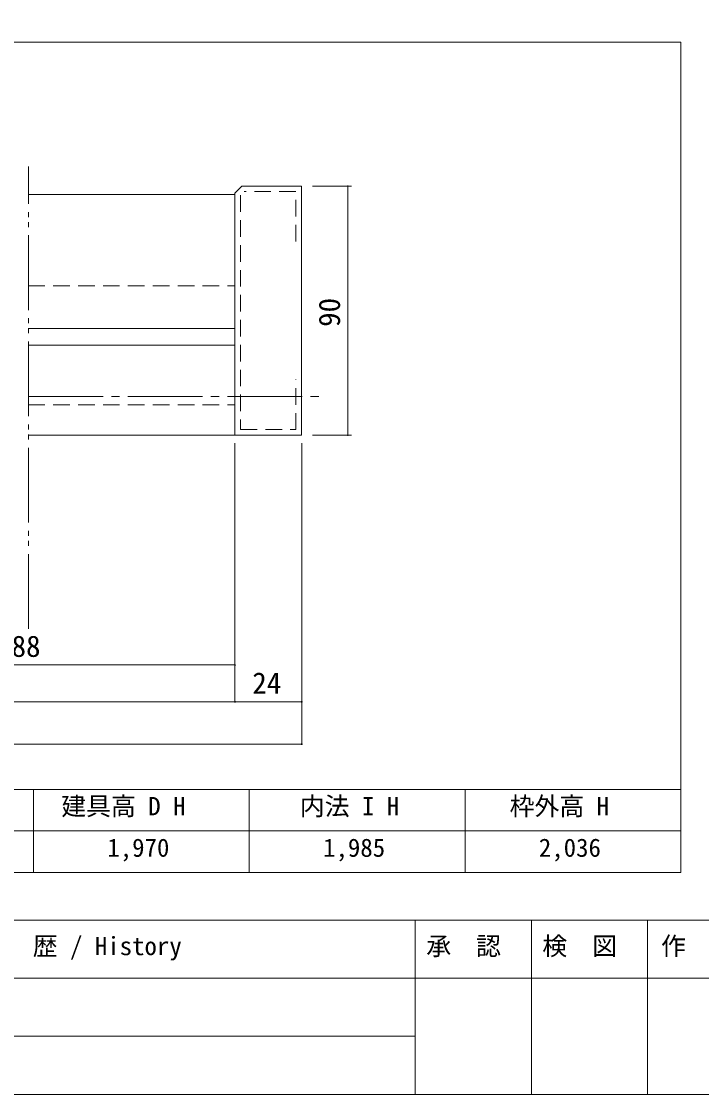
# Model space of a CAD drawing. Units: millimetres on the paper, enlarged 10 times, with parts at other scales. Extents: x -2000 to 2000, y -1385 to 1385.
# Drawn here: x -415 to 405, y -1385 to -92 of the extents above; entities that cross this region are included whole.
import ezdxf
from ezdxf.enums import TextEntityAlignment as Align

# ---------------------------------------------------------------- set-up
doc = ezdxf.new("R2010")
doc.units = ezdxf.units.MM
doc.header["$LTSCALE"] = 10
for name, pattern in [('CHAIN2', [12, 9, -1, 1, -1]), ('DOUBLE_CHAIN2', [12.8, 9, -1, 0.6, -0.6, 0.6, -1]), ('USER9', [3, 2, -1])]:
    doc.linetypes.add(name, pattern=pattern)
for name, color, linetype, lineweight in [('1-0_H-SYM', 7, 'Continuous', 20), ('1-2_0', 7, 'Continuous', 20), ('2-0', 7, 'Continuous', 20)]:
    doc.layers.add(name, color=color, linetype=linetype, lineweight=lineweight)
doc.styles.add('ＭＳ ゴシック', font='')
doc.styles.get('ＭＳ ゴシック').set_extended_font_data('MS Gothic')

msp = doc.modelspace()

# ---------------------------------------------------------------- linework, layer by layer
at = {"layer": '1-0_H-SYM'}
msp.add_line((60.06, -1314.5), (-1189.94, -1314.5), dxfattribs=at)
at = {"layer": '1-2_0'}
for p, q in [((380, -117.5), (-1950, -117.5)), ((380, -117.5), (-1950, -117.5)), ((380, -117.5), (-1950, -117.5)), ((380, -117.5), (-1950, -117.5)), ((380, -117.5), (-1950, -117.5)), ((380, -117.5), (-1950, -117.5)), ((380, -1017.5), (380, -117.5)), ((380, -1017.5), (380, -117.5)), ((380, -1017.5), (380, -117.5)), ((380, -1017.5), (-1950, -1017.5)), ((380, -1017.5), (-1950, -1017.5)), ((380, -1017.5), (-1950, -1017.5)), ((380, -1017.5), (-1950, -1017.5)), ((-400, -1017.5), (-400, -1117.5)), ((-140, -1017.5), (-140, -1117.5)), ((120, -1017.5), (120, -1117.5)), ((380, -1017.5), (380, -1117.5)), ((380, -1067.5), (-1950, -1067.5)), ((380, -1117.5), (-1950, -1117.5)), ((2000, -1175), (-2000, -1175)), ((60, -1175), (60, -1385)), ((200, -1175), (200, -1385)), ((340, -1175), (340, -1385)), ((2000, -1245), (-1190, -1245))]:
    msp.add_line(p, q, dxfattribs=at)
msp.add_lwpolyline([(-2000, -1385), (2000, -1385), (2000, 1385), (-2000, 1385)], close=True, dxfattribs=at)
at = {"layer": '2-0', "linetype": 'DOUBLE_CHAIN2'}
msp.add_line((-406.22, -824.07), (-406.22, -267.3), dxfattribs=at)
at = {"layer": '2-0'}
for p, q in [((-157.24, -299.16), (-148.9, -290.83)), ((-406.22, -300.83), (-157.24, -300.83)), ((-406.22, -462.49), (-157.24, -462.49)), ((-406.22, -482.49), (-157.24, -482.49)), ((-406.22, -590.83), (-157.24, -590.83))]:
    msp.add_line(p, q, dxfattribs=at)
at = {"layer": '2-0', "color": 4, "lineweight": 9}
for p, q in [((-63.9, -290.83), (-17.02, -290.83)), ((-21.19, -590.83), (-21.19, -290.83)), ((-63.9, -590.83), (-17.02, -590.83)), ((-157.24, -911.98), (-157.24, -600.47)), ((-76.81, -600.47), (-76.81, -963.02)), ((-1410.05, -911.98), (-156.81, -911.98)), ((-76.81, -911.98), (-156.81, -911.98))]:
    msp.add_line(p, q, dxfattribs=at)
at = {"layer": '2-0', "linetype": 'USER9', "lineweight": 18}
for p, q in [((-406.22, -410.83), (-157.24, -410.83)), ((-406.22, -554.16), (-157.24, -554.16))]:
    msp.add_line(p, q, dxfattribs=at)
at = {"layer": '2-0', "color": 4, "linetype": 'CHAIN2', "lineweight": 9}
msp.add_line((-406.22, -544.17), (-53.32, -544.17), dxfattribs=at)
at = {"layer": '2-0'}
for points in [[(-77.24, -590.83), (-77.24, -290.83), (-148.9, -290.83)], [(-157.24, -299.16), (-157.24, -590.83), (-77.24, -590.83)]]:
    msp.add_lwpolyline(points, dxfattribs=at)
at = {"layer": '2-0', "linetype": 'USER9'}
for points in [[(-150.57, -301.92), (-150.57, -584.16), (-83.9, -584.16), (-83.9, -523.83)], [(-83.9, -357.49), (-83.9, -297.49), (-146.14, -297.49)]]:
    msp.add_lwpolyline(points, dxfattribs=at)
at = {"layer": '2-0', "color": 4, "lineweight": 9}
for points in [[(-1490.05, -809.89), (-1490.05, -963.02), (-76.81, -963.02)], [(-670.84, -810.83), (-670.5, -867.61), (-157.24, -867.61)]]:
    msp.add_lwpolyline(points, dxfattribs=at)
for centre, start, end in [((-21.19, -290.83), 90, 270), ((-21.19, -290.83), 270, 90), ((-21.19, -590.83), 90, 270), ((-21.19, -590.83), 270, 90), ((-157.24, -867.61), 0, 180), ((-157.24, -867.61), 180, 0), ((-157.24, -911.98), 0, 180), ((-157.24, -911.98), 0, 180), ((-157.24, -911.98), 180, 360), ((-157.24, -911.98), 180, 360), ((-76.81, -911.98), 0, 180), ((-76.81, -911.98), 180, 0), ((-76.81, -963.02), 0, 180), ((-76.81, -963.02), 180, 0)]:
    msp.add_arc(centre, 0.521, start, end, dxfattribs=at)

# ---------------------------------------------------------------- texts
at = {"layer": '1-0_H-SYM', "style": 'ＭＳ ゴシック'}
for s, p in [('改\u3000定\u3000履\u3000歴 / History', (-580.95, -1223.71)), ('承\u3000認', (73.3, -1223.71)), ('検\u3000図', (213.17, -1223.71)), ('作\u3000成', (356.23, -1223.71))]:
    msp.add_text(s, height=21.99, dxfattribs=at).set_placement(p, align=Align.BOTTOM_LEFT)
at = {"layer": '1-2_0', "style": 'ＭＳ ゴシック'}
for s, p in [('建具高 D H', (-366.7, -1055.24)), ('内法 I H', (-79.13, -1055.24)), ('枠外高 H', (173.69, -1055.24)), ('1,970', (-311.08, -1105.25)), ('1,985', (-51.08, -1105.25)), ('2,036', (208.92, -1105.25))]:
    msp.add_text(s, height=21.99, dxfattribs=at).set_placement(p, align=Align.BOTTOM_LEFT)
at = {"layer": '2-0', "style": 'ＭＳ ゴシック'}
msp.add_text('90', height=25.66, rotation=90, dxfattribs=at).set_placement((-22.98, -460.38), align=Align.BOTTOM_LEFT)
for s, p in [('688', (-443.9, -865.53)), ('24', (-136.36, -909.89))]:
    msp.add_text(s, height=25.66, dxfattribs=at).set_placement(p, align=Align.BOTTOM_LEFT)

doc.saveas('drawing.dxf')
